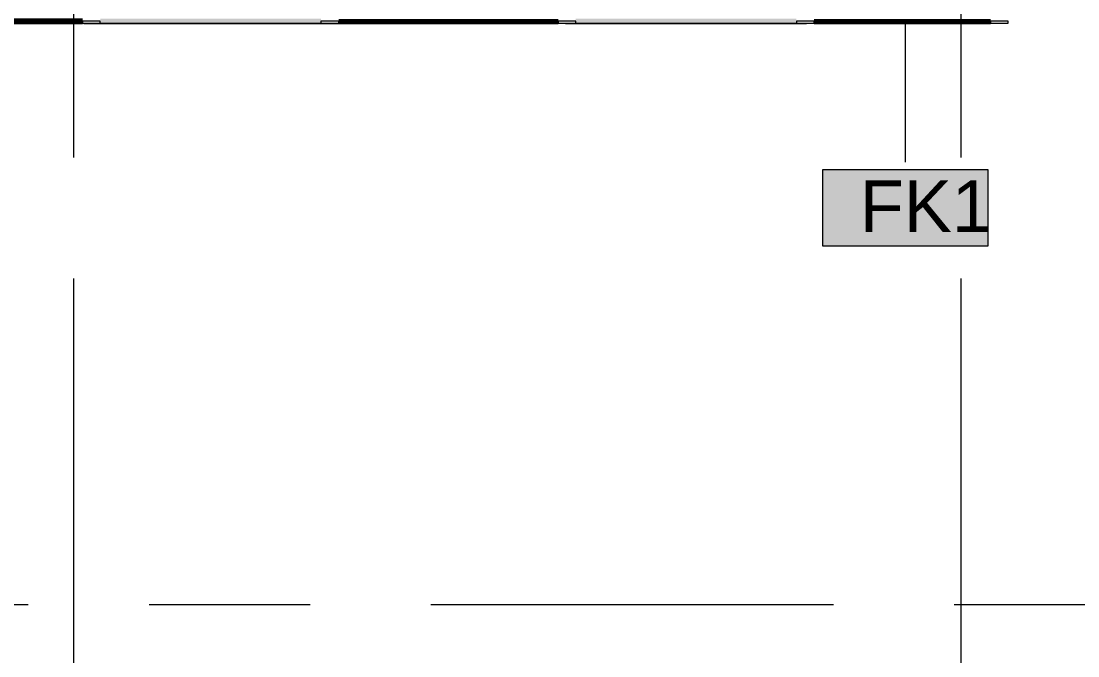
# Model space of a CAD drawing. Header units: millimetres. Extents: x -3817 to 677485, y -22715 to 103890.
# Drawn here: x 416431 to 420598, y 12817 to 15319 of the extents above; entities that cross this region are included whole.
import ezdxf

# ---------------------------------------------------------------- set-up
doc = ezdxf.new("R2010")
doc.units = ezdxf.units.MM
doc.layers.add('PDF _Геометрия', color=7, linetype='Continuous', true_color=0x1d1d1d)
doc.layers.add('PDF _Сплошная заливка', color=7, linetype='Continuous', true_color=0xffffff)
doc.layers.add('PDF _Текст', color=7, linetype='Continuous')
doc.styles.add('PDF GOST-Common', font='arial.ttf')

msp = doc.modelspace()

# ---------------------------------------------------------------- hatches: boundary and pattern name
at = {"layer": 'PDF _Сплошная заливка', "true_color": 0x494949, "transparency": 33554559}
for points in [[(417658.6, 15309), (417758.6, 15309), (417758.6, 15318), (417683.6, 15318), (417683.6, 15311), (417613.6, 15311), (417613.6, 15329), (416743.6, 15329), (416743.6, 15311), (417653.6, 15309)], [(419528.6, 15309), (419528.6, 15311), (419488.6, 15311), (419488.6, 15329), (418618.6, 15329), (418618.6, 15311), (419518.4, 15309)]]:
    msp.add_hatch(color=251, dxfattribs=at).paths.add_polyline_path(points)

# ---------------------------------------------------------------- linework, layer by layer
at = {"layer": 'PDF _Геометрия', "color": 253, "lineweight": 9, "true_color": 0xaaaaaa}
for points in [[(416638.6, 14780.9), (416638.6, 15415.9)], [(420138.6, 14780.9), (420138.6, 15415.9)], [(416638.6, 12717.2), (416638.6, 14304.7)], [(420138.6, 12717.2), (420138.6, 14304.7)], [(414872.2, 13019), (416459.7, 13019)], [(416936, 13019), (417571, 13019)], [(418047.2, 13019), (419634.7, 13019)], [(420111, 13019), (420746, 13019)]]:
    msp.add_lwpolyline(points, dxfattribs=at)
at = {"layer": 'PDF _Геометрия', "color": 231, "lineweight": 70, "true_color": 0xff80c0}
for points in [[(416673.6, 15319), (415478.6, 15319), (415478.6, 15318), (416673.6, 15318)], [(417683.6, 15318), (418548.6, 15318)], [(419558.6, 15318), (420253.6, 15318)]]:
    msp.add_lwpolyline(points, dxfattribs=at)
at = {"layer": 'PDF _Геометрия', "color": 253, "lineweight": 13, "true_color": 0xaaaaaa}
for points in [[(416743.6, 15311), (416743.6, 15319), (416673.6, 15319), (416673.6, 15311)], [(417613.6, 15311), (417683.6, 15311), (417683.6, 15319), (417613.6, 15319)], [(418618.6, 15311), (418618.6, 15319), (418548.6, 15319), (418548.6, 15311)], [(419488.6, 15311), (419558.6, 15311), (419558.6, 15319), (419488.6, 15319)], [(420323.6, 15311), (420323.6, 15319), (420253.6, 15319), (420253.6, 15311)]]:
    msp.add_lwpolyline(points, close=True, dxfattribs=at)
at = {"layer": 'PDF _Геометрия', "color": 7, "lineweight": 9}
for points in [[(416678.6, 15309), (417758.6, 15309)], [(418578.6, 15309), (419528.6, 15309)], [(420244.6, 14732.6), (419591.5, 14732.6), (419591.5, 14432.6), (420244.6, 14432.6)]]:
    msp.add_lwpolyline(points, close=True, dxfattribs=at)
for points in [[(417758.6, 15309), (417758.6, 15318), (417758.6, 15309)], [(419918, 15318.5), (419918, 14762.7)]]:
    msp.add_lwpolyline(points, dxfattribs=at)
at = {"layer": 'PDF _Сплошная заливка', "lineweight": 9, "transparency": 33554559}
msp.add_solid([(420244.6, 14732.6), (419591.5, 14732.6), (420244.6, 14432.6), (419591.5, 14432.6)], dxfattribs=at)

# ---------------------------------------------------------------- texts
at = {"layer": 'PDF _Текст', "insert": (419738.6, 14589.2), "char_height": 203.2, "attachment_point": 4, "style": 'PDF GOST-Common'}
msp.add_mtext('FK1', dxfattribs=at)

doc.saveas('drawing.dxf')
